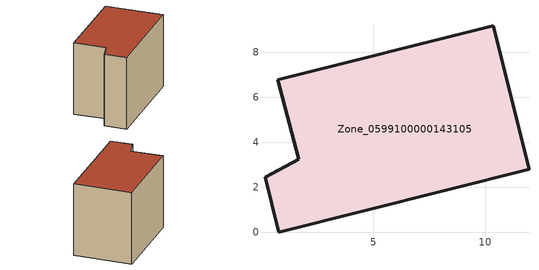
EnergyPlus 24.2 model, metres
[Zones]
Zone_0599100000143105
 floor ground (C_G): 0.17,2.44 1.68,3.24 0.73,6.79 10.34,9.18 11.94,2.79 0.79,0 z0
 wall outside (C_F): 11.94,2.79 10.34,9.18 0.73,6.79 1.68,3.24 0.17,2.44 0.79,0 11.94,2.79 z0:8.39
 roof outside (C_R): 1.68,3.24 0.17,2.44 0.79,0 11.94,2.79 10.34,9.18 0.73,6.79 z8.39
[BUILDING]
Pand.0599100000143105: North Axis=0; Terrain=City; Loads Convergence Tolerance Value=0.04; Temperature Convergence Tolerance Value=0.4; Solar Distribution=FullExterior; Maximum Number of Warmup Days=25; Minimum Number of Warmup Days=1
[Site:Location]
Rotterdam.The.Hague.AP_ZH_NLD Design_Conditions: Latitude=51.96; Longitude=4.45; Time Zone=1; Elevation=-4.5
[SITE:GROUNDTEMPERATURE:BUILDINGSURFACE]
18, 18, 18, 18, 18, 18, 18, 18, 18, 18, 18, 18
[MATERIAL] Thermal Absorptance=0.9; Solar Absorptance=0.7; Visible Absorptance=0.7
Name | Roughness | Thickness | Conductivity | Density | Specific Heat
G.TI.1975-1991 | MediumSmooth | 0.15 | 0.288461 | 540 | 1210
F.TI.1975-1991 | Rough | 0.3 | 0.230769 | 1920 | 840
R.TI.1975-1991 | MediumRough | 0.2 | 0.153846 | 1500 | 1000
[CONSTRUCTION]
C_G: G.TI.1975-1991
C_F: F.TI.1975-1991
C_R: R.TI.1975-1991
[ZONE]
Zone_0599100000143105: Type=1; Multiplier=1; Ceiling Height=Autocalculate; Volume=Autocalculate; Floor Area=autocalculate; Part of Total Floor Area=Yes
[ZONEINFILTRATION:DESIGNFLOWRATE]
Infil_Zone_0599100000143105: Zone or ZoneList or Space or SpaceList=Zone_0599100000143105; Schedule=AlwaysOn; Design Flow Rate Calculation Method=Flow/Area; Flow Rate per Floor Area=0.003; Constant Term Coefficient=1; Temperature Term Coefficient=0; Velocity Term Coefficient=0; Velocity Squared Term Coefficient=0
[HVACTEMPLATE:ZONE:IDEALLOADSAIRSYSTEM]
Zone_0599100000143105: Maximum Heating Supply Air Temperature=50; Minimum Cooling Supply Air Temperature=13; Maximum Heating Supply Air Humidity Ratio=0.0156; Minimum Cooling Supply Air Humidity Ratio=0.0077; Heating Limit=NoLimit; Cooling Limit=NoLimit; Dehumidification Control Type=ConstantSensibleHeatRatio; Cooling Sensible Heat Ratio=0.7; Dehumidification Setpoint=60; Humidification Control Type=None; Humidification Setpoint=30; Outdoor Air Method=None; Outdoor Air Flow Rate per Person=0.00944; Outdoor Air Flow Rate per Zone Floor Area=0; Outdoor Air Flow Rate per Zone=0; Demand Controlled Ventilation Type=None; Outdoor Air Economizer Type=NoEconomizer; Heat Recovery Type=None; Sensible Heat Recovery Effectiveness=0.7; Latent Heat Recovery Effectiveness=0.65
[ZONECONTROL:THERMOSTAT]
ThermostatControl_Zone_0599100000143105: Zone or ZoneList=Zone_0599100000143105; Control Type Schedule=DualSetpointControlType; Control 1=Thermostat_Zone_0599100000143105; Temperature Difference Between Cutout And Setpoint=0
[THERMOSTATSETPOINT:DUALSETPOINT]
Thermostat_Zone_0599100000143105: Heating Setpoint Temperature Schedule=HeatingSetpoint_Zone_0599100000143105; Cooling Setpoint Temperature Schedule=CoolingSetpoint_Zone_0599100000143105
[SCHEDULE:COMPACT]
HeatingSetpoint_Zone_0599100000143105: Through: 12/31, For: AllDays, Until: 24:00, 21
CoolingSetpoint_Zone_0599100000143105: Through: 12/31, For: AllDays, Until: 24:00, 24
DualSetpointControlType: Through: 12/31, For: AllDays, Until: 24:00, 4
AlwaysOn: Through: 12/31, For: AllDays, Until: 24:00, 1
